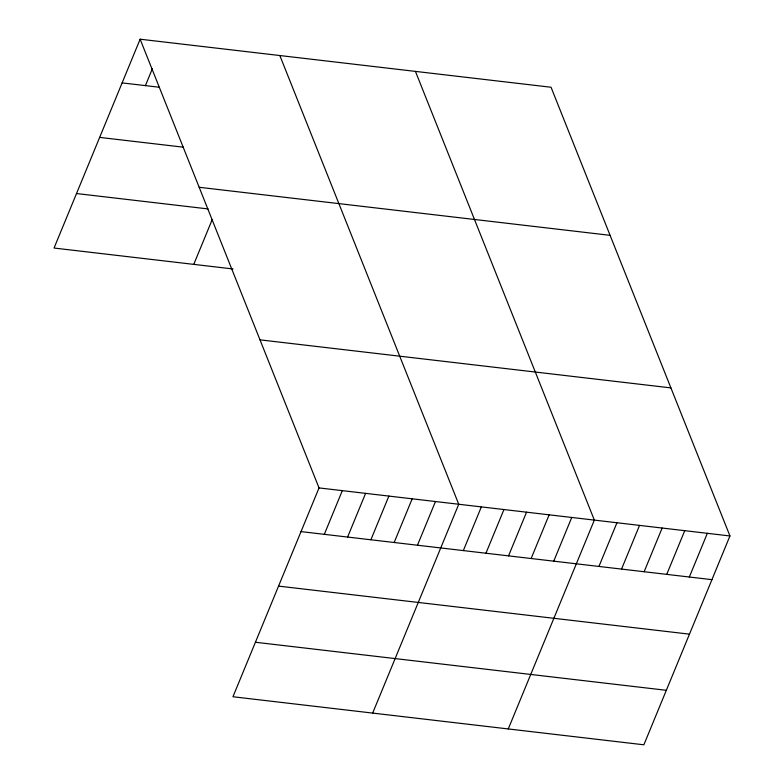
<?xml version="1.0" encoding="UTF-8"?>
<svg xmlns="http://www.w3.org/2000/svg" width="784" height="784" viewBox="0 0 784 784"><rect width="100%" height="100%" fill="white"/><g stroke="black" fill="none" stroke-linecap="round" stroke-linejoin="round"><path stroke-width="1.18" d="M140.13 39.2L319.029 487.913L232.956 696.751L643.87 744.8L729.943 535.962L551.044 87.249L140.13 39.2L54.057 248.038L233.015 268.961M145.403 85.623L152.331 68.816M193.766 264.375L212.258 219.491M324.311 534.335L342.314 490.637M347.596 537.06L365.599 493.361M370.881 539.784L388.884 496.086M394.166 542.508L412.178 498.81M417.451 545.233L435.463 501.535M372.665 713.087L458.748 504.249L279.839 55.537M463.334 550.593L481.347 506.895M485.933 553.239L503.945 509.541M508.532 555.876L526.544 512.177M531.131 558.522L549.143 514.823M553.739 561.168L571.742 517.469M508.267 728.944L594.35 520.106L415.442 71.393M598.937 566.45L616.949 522.752M621.536 569.096L639.548 525.398M644.134 571.732L662.147 528.034M666.733 574.378L684.746 530.68M689.332 577.024L707.344 533.326M122.118 82.898L159.377 87.249M99.656 137.396L183.485 147.196M199.165 187.278L610.079 235.327M76.509 193.54L208.074 208.926M259.994 339.844L670.908 387.894M319.029 487.913L729.943 535.962M301.027 531.611L711.941 579.66M278.565 586.109L689.479 634.158M255.417 642.253L666.331 690.302"/></g></svg>
